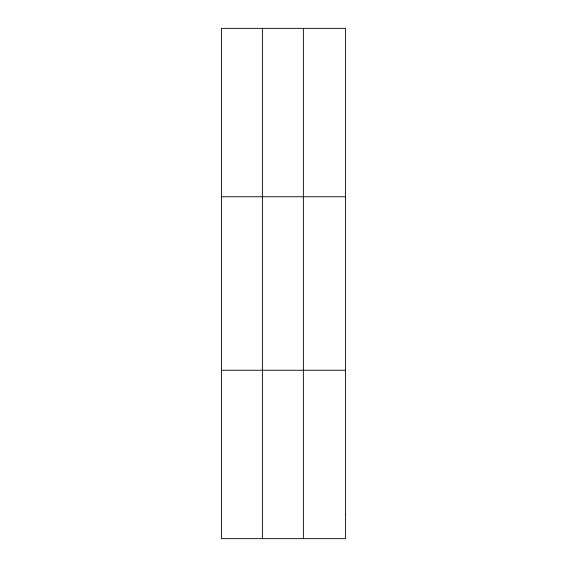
<?xml version="1.0" encoding="UTF-8"?>
<svg xmlns="http://www.w3.org/2000/svg" width="567" height="567" viewBox="0 0 567 567"><rect width="100%" height="100%" fill="white"/><g stroke="black" fill="none" stroke-linecap="round" stroke-linejoin="round"><path stroke-width="0.85" d="M262.386 28.35L262.386 538.65M303.366 28.35L303.366 538.65M221.413 196.749L345.587 196.749M221.413 370.251L345.587 370.251M345.587 514.595L345.587 538.65L221.413 538.65L221.413 28.35L345.587 28.35L345.587 514.595"/></g></svg>
